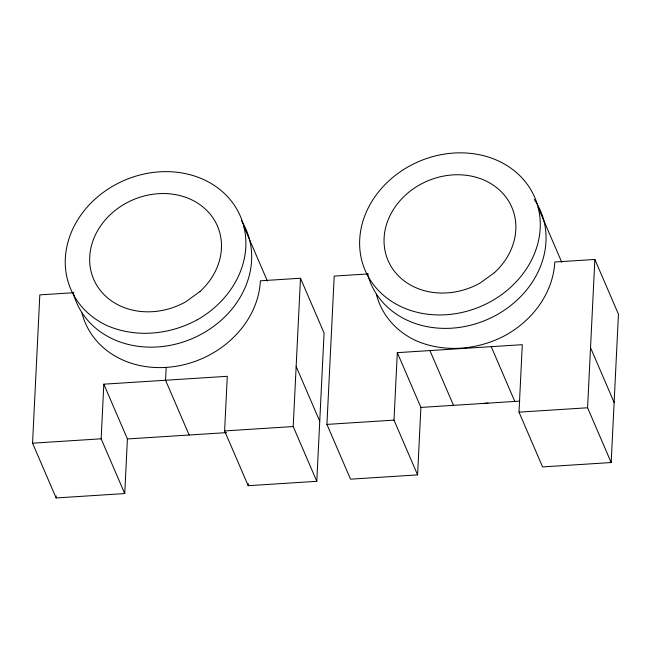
<?xml version="1.0" encoding="UTF-8"?>
<svg xmlns="http://www.w3.org/2000/svg" width="651" height="651" viewBox="0 0 651 651"><rect width="100%" height="100%" fill="white"/><g stroke="black" fill="none" stroke-linecap="round" stroke-linejoin="round"><path stroke-width="0.98" d="M81.961 313.041A92.304 78.787 -23.3 0 0 178 365.96A92.304 78.787 -23.3 0 0 260.392 280.801L300.485 278.237L324.068 333.003L316.793 481.317L248.202 485.695L224.611 430.929L227.289 376.302L103.826 384.18L127.409 438.945L124.732 493.572L56.132 497.95L32.55 443.185L39.825 294.87L73.905 292.698M56.132 497.95L56.23 495.948M124.732 493.572L101.141 438.807L103.826 384.18M166.184 367.408L165.557 380.241L189.14 435.006M248.202 485.695L248.3 483.669M316.793 481.317L293.202 426.551L300.485 278.237M376.343 294.26A92.304 78.787 -23.3 0 0 415.981 340.668C445.015 353.273 478.721 349.807 506.218 334.907A92.304 78.787 -23.3 0 0 554.774 262.011L594.868 259.456L618.45 314.221L611.175 462.535L542.584 466.913L518.993 412.148L522.305 344.68L397.313 352.655L420.896 407.42L417.584 474.888L350.515 479.169L326.932 424.403L334.207 276.089L368.287 273.916M417.584 474.888L394.001 420.123L397.313 352.655M611.175 462.535L587.584 407.77L594.868 259.456M420.896 407.42L519.823 401.114M32.55 443.185L101.141 438.807M224.611 430.929L293.202 426.551M326.932 424.403L394.001 420.123M518.993 412.148L587.584 407.77M127.409 438.945L226.589 432.622M538.141 207.409A92.304 78.787 -23.3 0 1 422.759 313.481A92.304 78.787 -23.3 0 1 388.94 180.799A92.304 78.787 -23.3 0 1 538.141 207.409L561.789 262.337M590.538 347.675L614.121 402.448M491.22 346.666L514.811 401.431M429.92 350.58L453.503 405.345M243.759 226.198L267.406 281.118M296.156 366.464L319.739 421.23M488.071 403.059A92.304 78.787 -23.3 0 1 482.122 403.498M241.48 220.705A92.304 78.787 -23.3 0 1 192.216 338.601A92.304 78.787 -23.3 0 1 73.156 292.6M534.259 199.458A92.304 78.787 -23.3 0 1 488.169 319.136A92.304 78.787 -23.3 0 1 367.538 273.819M200.085 291.428L185.983 301.673A67.362 57.491 -23.3 0 1 89.716 262.011A67.362 57.491 -23.3 0 1 180.807 195.805A67.362 57.491 -23.3 0 1 200.085 291.428M494.467 272.647L480.365 282.892A67.362 57.491 -23.3 0 1 384.098 243.222A67.362 57.491 -23.3 0 1 475.189 177.023A67.362 57.491 -23.3 0 1 494.467 272.647M197.253 319.82C169.748 334.72 136.043 338.186 107.008 325.573A92.304 78.787 -23.3 0 1 88.992 205.122A92.304 78.787 -23.3 0 1 227.24 196.301A92.304 78.787 -23.3 0 1 197.253 319.82"/></g></svg>
